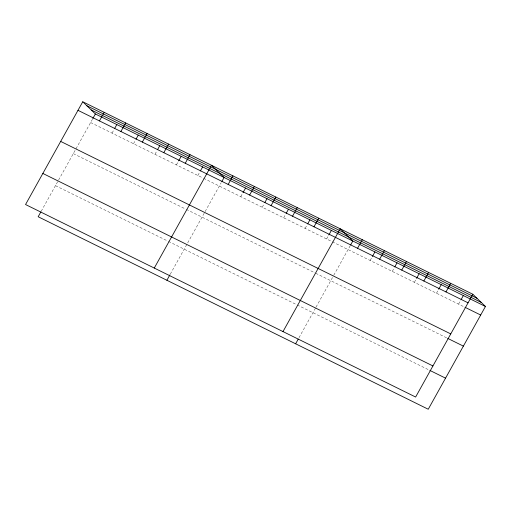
<?xml version="1.0" encoding="UTF-8"?>
<svg xmlns="http://www.w3.org/2000/svg" width="511" height="511" viewBox="0 0 511 511"><rect width="100%" height="100%" fill="white"/><g stroke="black" fill="none" stroke-linecap="round" stroke-linejoin="round"><path stroke-width="0.38" stroke-dasharray="2.56 1.92" d="M41.18 211.33L58.184 180.773M58.573 180.076L92.44 119.235M112.062 133.116L113.896 129.826M133.512 143.706L135.715 139.752M154.967 154.29L156.8 151.001M176.423 164.881L178.256 161.585M197.878 175.471L200.076 171.517M170.278 274.183L221.167 182.759M240.783 196.646L242.616 193.35M262.239 207.23L264.072 203.934M283.694 217.82L285.892 213.866M305.15 228.404L307.347 224.45M326.599 238.995L328.432 235.699M299.005 337.707L315.638 307.826M316.028 307.13L333.383 275.94M333.76 275.263L350.259 245.631M370.162 260.489L371.995 257.193M392.263 271.398L394.466 267.445M414.37 282.308L416.203 279.012M436.471 293.218L438.31 289.922M458.578 304.122L460.781 300.168M90.607 122.531L202.88 177.937M203.595 178.294L331.607 241.467M332.322 241.818L464.282 306.939M73.303 153.619L185.576 209.025M186.291 209.382L315.019 272.906M315.734 273.257L446.978 338.027M55.475 185.653L167.749 241.058M168.464 241.409L296.476 304.582M297.191 304.939L429.151 370.06"/><path stroke-width="0.77" d="M82.75 101.759L25.55 204.534L415.628 397.034L472.828 294.259L82.75 101.759L95.372 113.966L485.45 306.466L428.25 409.241L38.172 216.741L40.803 212.008M92.804 118.578L95.372 113.966M99.441 120.915L104.206 112.35M114.624 128.504L116.827 124.55M120.896 131.499L125.661 122.934M136.079 139.094L138.283 135.14M142.345 142.09L147.117 133.524M157.535 149.678L159.732 145.731M163.801 152.674L168.573 144.108M178.62 160.927L181.188 156.315M185.257 163.264L190.022 154.699M200.446 170.859L202.643 166.905M154.277 268.058L211.477 165.283L224.099 177.489L221.895 181.443M166.893 280.264L169.907 274.854M228.168 184.439L232.933 175.873M242.987 192.692L245.555 188.08M249.617 195.03L254.389 186.464M264.807 202.618L267.004 198.664M271.073 205.614L275.844 197.048M286.262 213.208L288.46 209.255M292.528 216.204L297.293 207.638M307.718 223.792L309.915 219.839M313.984 226.788L318.749 218.223M328.803 235.041L331.371 230.429M282.998 331.582L340.205 228.813L352.826 241.013L350.623 244.967M295.62 343.788L298.252 339.061M357.54 248.289L362.305 239.723M372.359 256.535L374.927 251.923M379.647 259.192L384.413 250.626M394.831 266.787L397.034 262.833M401.748 270.102L406.52 261.536M416.567 278.354L419.135 273.743M423.855 281.012L428.62 272.446M438.674 289.264L441.242 284.653M445.956 291.922L450.728 283.356M461.146 299.51L463.343 295.556M86.915 105.79L476.993 298.29M91.207 109.935L481.285 302.442M77.985 110.325L468.063 302.825M464.997 307.29L480.685 315.031M60.681 141.413L450.759 333.913M447.693 338.378L463.381 346.119M42.854 173.446L432.932 365.946M429.866 370.411L445.554 378.153M472.828 294.259L485.45 306.466"/></g></svg>
